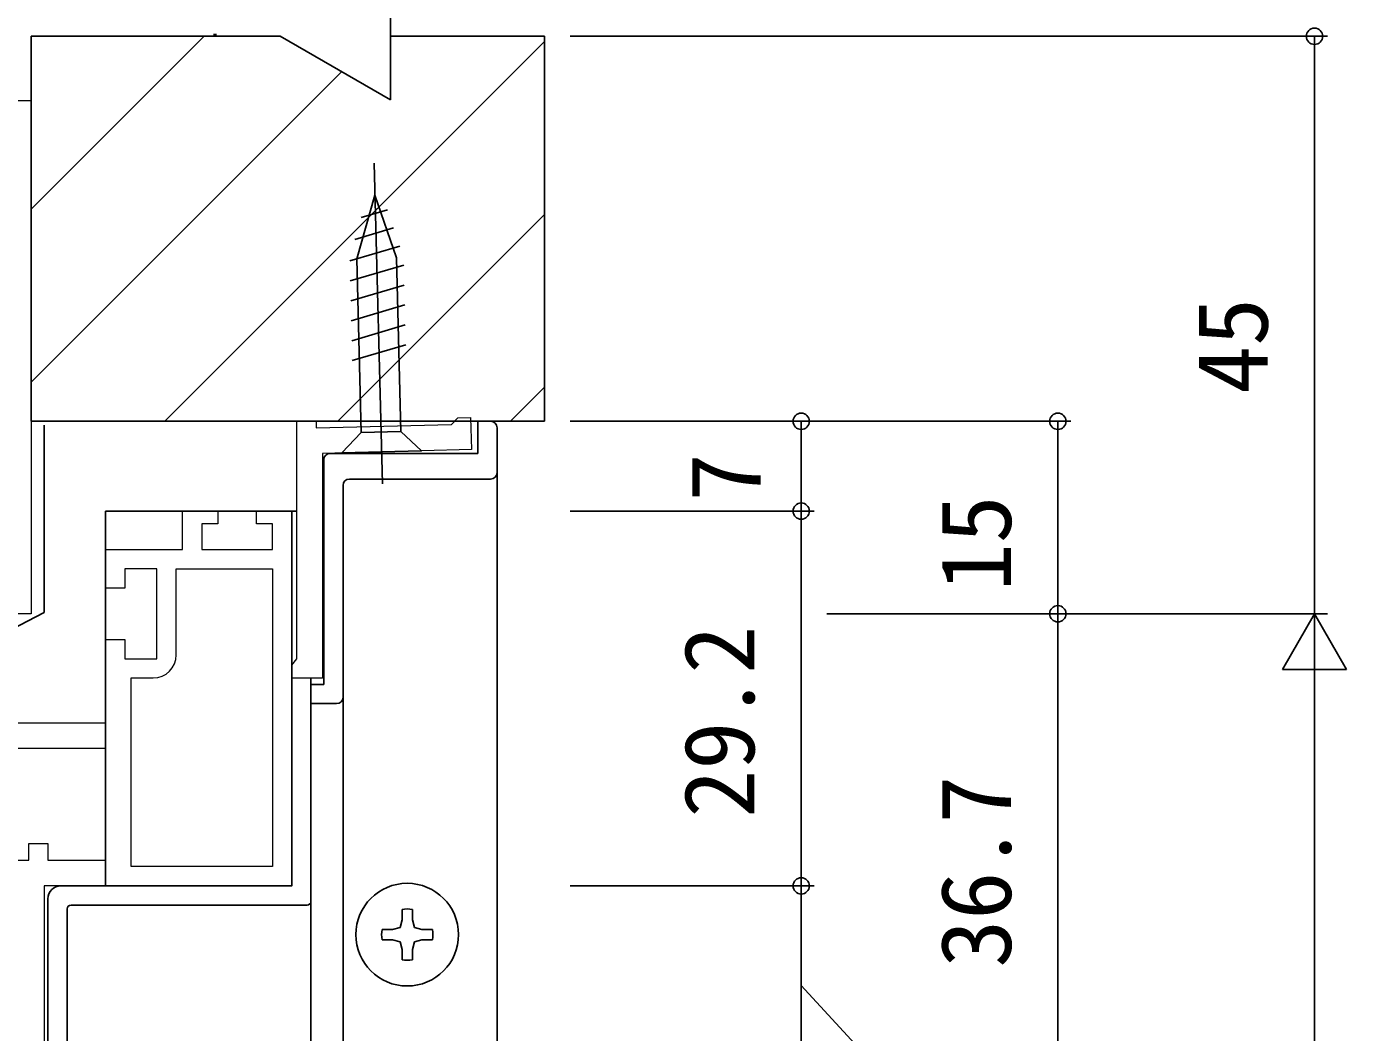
# Model space of a CAD drawing. Units: millimetres, scale not verified. Extents: x -437 to 438, y -331 to 329.
# Drawn here: x -224.3 to -121.4, y 121.2 to 199.6 of the extents above; entities that cross this region are included whole.
import ezdxf
from ezdxf.enums import TextEntityAlignment as Align

# ---------------------------------------------------------------- set-up
doc = ezdxf.new("R2010")
doc.units = ezdxf.units.MM
doc.header["$LTSCALE"] = 2
doc.layers.add('0-2_YKK_11', color=7, linetype='Continuous', lineweight=18)
for name, color, linetype in [('0-5_YKK_13', 4, 'Continuous'), ('0-7_YKK_D', 6, 'Continuous'), ('0-9_YSS_K', 3, 'Continuous'), ('0-A_YSS_KE', 3, 'Continuous')]:
    doc.layers.add(name, color=color, linetype=linetype)
doc.styles.add('ＭＳ ゴシック', font='')
doc.styles.get('ＭＳ ゴシック').set_extended_font_data('MS Gothic')

msp = doc.modelspace()

# ---------------------------------------------------------------- linework, layer by layer
at = {"layer": '0-2_YKK_11', "color": 4}
msp.add_lwpolyline([(-240.4, 179.3), (-225.4, 179.3), (-225.4, 192.3), (-231.9, 192.3), (-231.9, 193.8), (-223.9, 193.8), (-223.9, 153.8), (-231.9, 153.8), (-231.9, 155.7)], dxfattribs=at)
at = {"layer": '0-2_YKK_11', "color": 211}
msp.add_lwpolyline([(-203.2, 150.297), (-203.2, 168.797), (-201.7, 168.797), (-201.7, 168.285), (-191.151, 168.558), (-190.664, 169.071), (-189.665, 169.097), (-189.6, 166.597), (-201.2, 166.297), (-201.2, 148.797), (-203.6, 148.797), (-203.6, 149.807)], close=True, dxfattribs=at)
for points in [[(-236.6, 145.3), (-218.1, 145.3), (-218.1, 151.8), (-216.6, 151.8), (-216.6, 150.3), (-214.1, 150.3), (-214.1, 157.3), (-216.6, 157.3), (-216.6, 155.8), (-218.1, 155.8), (-218.1, 158.8), (-212.1, 158.8), (-212.1, 161.8)], [(-203.6, 161.8), (-203.6, 132.6), (-222.9, 132.6), (-222.9, 119.6)], [(-212.1, 161.8), (-209.35, 161.8), (-209.35, 160.8), (-210.6, 160.8), (-210.6, 158.8), (-205.1, 158.8), (-205.1, 160.8), (-206.35, 160.8), (-206.35, 161.8), (-203.6, 161.8)], [(-205.1, 157.3), (-205.1, 134.1), (-216.1, 134.1), (-216.1, 148.8), (-214.4, 148.8)], [(-212.6, 150.6), (-212.6, 157.3), (-205.1, 157.3)], [(-230.488, 134.6), (-224.1, 134.6), (-224.1, 135.9), (-222.6, 135.9), (-222.6, 134.6), (-218.1, 134.6), (-218.1, 143.3), (-232.499, 143.3)]]:
    msp.add_lwpolyline(points, dxfattribs=at)
msp.add_arc((-214.4, 150.6), 1.8, 270.00001, 359.99999, dxfattribs=at)
at = {"layer": '0-5_YKK_13'}
for p, q in [((-196.533, 163.917), (-197.179, 188.909)), ((-197.115, 186.41), (-198.537, 181.455)), ((-197.115, 186.41), (-195.438, 181.535)), ((-197.115, 186.41), (-195.438, 181.535)), ((-198.182, 184.685), (-196.147, 185.287)), ((-198.673, 182.976), (-195.659, 183.867)), ((-199.083, 181.29), (-195.17, 182.448)), ((-198.187, 167.926), (-198.537, 181.455)), ((-195.088, 168.006), (-195.438, 181.535)), ((-199.043, 179.738), (-194.873, 180.971)), ((-199.003, 178.185), (-194.833, 179.419)), ((-198.963, 176.633), (-194.793, 177.866)), ((-198.922, 175.08), (-194.753, 176.314)), ((-198.882, 173.528), (-194.713, 174.762)), ((-189.1, 168.8), (-188.1, 168.8)), ((-189.1, 168.3), (-189.1, 168.8)), ((-199.697, 166.336), (-198.187, 167.926)), ((-189.1, 168.3), (-189.1, 166.3)), ((-187.6, 168.3), (-187.6, 164.8)), ((-201.1, 165.8), (-201.1, 148.3)), ((-189.1, 166.3), (-200.6, 166.3)), ((-199.6, 163.8), (-199.6, 147.3)), ((-188.1, 164.3), (-199.1, 164.3)), ((-218.1, 161.8), (-203.2, 161.8)), ((-218.1, 160.8), (-218.1, 161.8)), ((-218.1, 132.6), (-218.1, 160.8)), ((-202.1, 148.797), (-202.1, 131.4)), ((-202.1, 147.3), (-202.1, 148.3)), ((-202.1, 148.3), (-201.1, 148.3)), ((-199.6, 147.3), (-199.6, 102.299)), ((-202.1, 146.799), (-202.1, 102.299)), ((-222.6, 118.3), (-222.6, 131.6)), ((-202.4, 131.1), (-220.8, 131.1)), ((-202.1, 131.4), (-202.1, 128.6)), ((-195, 130.759), (-195, 129.945)), ((-195, 129.945), (-195.158, 129.357)), ((-202.1, 128.6), (-202.1, 117.6)), ((-193.454, 129.2), (-194.042, 129.357)), ((-192.64, 129.2), (-193.454, 129.2)), ((-196.56, 128.4), (-195.746, 128.4)), ((-195.746, 128.4), (-195.158, 128.242)), ((-195, 127.654), (-195.158, 128.242)), ((-195, 126.84), (-195, 127.654)), ((-194.2, 127.654), (-194.042, 128.242)), ((-194.2, 126.84), (-194.2, 127.654))]:
    msp.add_line(p, q, dxfattribs=at)
for points in [[(-222.9, 168.5), (-222.9, 153.903), (-235.598, 147.306), (-235.598, 145.3)], [(-199.697, 166.336), (-193.499, 166.496), (-195.088, 168.006), (-198.187, 167.926)], [(-187.6, 164.799), (-187.6, 161.799), (-187.6, 102.799)], [(-221.6, 132.6), (-203.6, 132.6), (-203.6, 161.8)], [(-200.1, 146.8), (-202.1, 146.8), (-202.1, 147.3)], [(-221.1, 130.8), (-221.1, 118.3), (-221.1, 117.6)], [(-194.2, 130.759), (-194.2, 129.945), (-194.042, 129.357)], [(-196.56, 129.2), (-195.746, 129.2), (-195.158, 129.357)], [(-192.64, 128.4), (-193.454, 128.4), (-194.042, 128.242)]]:
    msp.add_lwpolyline(points, dxfattribs=at)
msp.add_circle((-194.6, 128.8), 4, dxfattribs=at)
for centre, radius, start, end in [((-188.1, 168.3), 0.5, 0, 90), ((-200.6, 165.8), 0.5, 90, 180), ((-188.1, 164.8), 0.5, 270, 0), ((-199.1, 163.8), 0.5, 90, 180), ((-200.1, 147.3), 0.5, 270, 0), ((-221.6, 131.6), 1, 90, 180), ((-220.8, 130.8), 0.3, 90, 180), ((-202.4, 131.4), 0.3, 270, 360), ((-194.6, 128.8), 2, 78.46304, 101.53696), ((-194.6, 128.8), 2, 168.46304, 191.53696), ((-194.6, 128.8), 2, 348.46304, 11.53696), ((-194.6, 128.8), 2, 258.46304, 281.53696)]:
    msp.add_arc(centre, radius, start, end, dxfattribs=at)
at = {"layer": '0-7_YKK_D'}
for p, q in [((-181.902, 198.8), (-122.9, 198.8)), ((-123.9, 153.8), (-123.9, 198.8)), ((-181.902, 168.8), (-162.9, 168.8)), ((-181.902, 168.8), (-142.9, 168.8)), ((-163.9, 161.8), (-163.9, 168.8)), ((-143.9, 153.8), (-143.9, 168.8)), ((-181.902, 161.8), (-162.9, 161.8)), ((-181.902, 161.8), (-162.9, 161.8)), ((-163.9, 161.8), (-163.9, 132.6)), ((-161.9, 153.8), (-142.9, 153.8)), ((-161.9, 153.8), (-122.9, 153.8)), ((-161.9, 153.8), (-122.9, 153.8)), ((-161.9, 153.8), (-142.9, 153.8)), ((-143.9, 117.1), (-143.9, 153.8)), ((-123.9, 153.8), (-126.4, 149.47)), ((-123.9, 153.8), (-121.4, 149.47)), ((-123.9, 153.8), (-123.9, 145.14)), ((-126.4, 149.47), (-121.4, 149.47)), ((-123.9, -185.2), (-123.9, 148.8)), ((-181.902, 132.6), (-162.9, 132.6)), ((-181.902, 132.6), (-162.9, 132.6)), ((-163.9, 132.6), (-163.9, 117.1))]:
    msp.add_line(p, q, dxfattribs=at)
msp.add_lwpolyline([(-163.9, 124.85), (-145.9, 105.276), (-145.9, 84.401)], dxfattribs=at)
for centre in [(-123.9, 198.8), (-163.9, 168.8), (-143.9, 168.8), (-163.9, 161.8), (-163.9, 161.8), (-143.9, 153.8), (-143.9, 153.8), (-163.9, 132.6), (-163.9, 132.6)]:
    msp.add_circle(centre, 0.637, dxfattribs=at)
at = {"layer": '0-9_YSS_K'}
for p, q in [((-223.9, 185.33), (-210.43, 198.8)), ((-209.703, 198.95), (-209.453, 198.95)), ((-213.489, 168.8), (-183.9, 198.389)), ((-223.9, 171.859), (-199.718, 196.042)), ((-200.018, 168.8), (-183.9, 184.918)), ((-186.548, 168.8), (-183.9, 171.448))]:
    msp.add_line(p, q, dxfattribs=at)
at = {"layer": '0-A_YSS_KE'}
for p, q in [((-195.9, 193.837), (-195.9, 243.8)), ((-204.495, 198.8), (-223.9, 198.8)), ((-223.9, 198.8), (-223.9, 168.8)), ((-204.495, 198.8), (-195.9, 193.837)), ((-183.9, 198.8), (-195.9, 198.8)), ((-183.9, 168.8), (-183.9, 198.8)), ((-223.9, 168.8), (-183.9, 168.8))]:
    msp.add_line(p, q, dxfattribs=at)

# ---------------------------------------------------------------- texts
at = {"layer": '0-7_YKK_D', "style": 'ＭＳ ゴシック'}
for s, p in [('45', (-125.9, 170.931)), ('7', (-165.4, 162.551)), ('15', (-145.9, 155.547)), ('29.2', (-165.9, 137.91)), ('36.7', (-145.9, 126.224))]:
    msp.add_text(s, height=5.499, rotation=90, dxfattribs=at).set_placement(p, align=Align.BOTTOM_LEFT)

doc.saveas('drawing.dxf')
